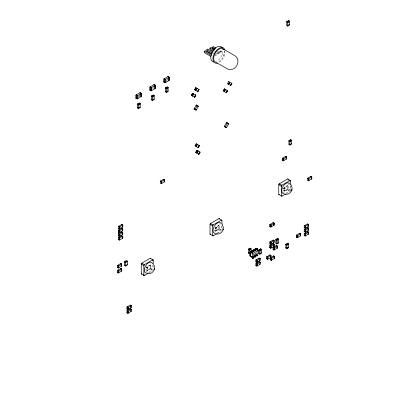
<?xml version="1.0" encoding="UTF-8"?>
<svg xmlns="http://www.w3.org/2000/svg" width="411" height="411" viewBox="0 0 411 411"><rect width="100%" height="100%" fill="white"/><g stroke="black" fill="none" stroke-linecap="round" stroke-linejoin="round"><path stroke-width="0.31" stroke-dasharray="2.06 1.54" d="M286.333 193.591L290.181 191.141A0.606 0.349 -60 0 1 290.274 190.802M222.253 48.21L222.187 54.571A8.657 4.999 -60 0 1 216.885 61.167M224.406 51.123L224.334 55.814A8.657 4.999 -60 0 1 219.032 62.405M147.57 267.828L147.374 267.474M147.713 270.089L147.287 270.274M216.309 228.141L216.114 227.786M216.309 230.417L216.114 230.062M285.111 190.653L284.52 190.786M290.397 190.612A0.606 0.349 -60 0 1 290.603 190.427L290.783 185.88M138.579 96.631L140.192 95.696M152.543 88.571L154.156 87.635M166.506 80.51L168.12 79.575M139.658 96.01L140.202 95.861M154.166 87.8L153.616 87.949M168.13 79.739L167.58 79.888M221.19 50.995L220.116 51.611L220.116 52.855L221.19 52.233L221.19 50.995L219.027 49.741M219.263 52.269L218.19 52.891L218.19 54.129L219.263 53.507L219.263 52.269L217.614 51.318M216.885 54.098L222.253 50.995M215.061 55.773L216.135 55.151L216.135 53.913M150.128 264.977L147.02 266.77L147.02 270.356L150.323 268.676L150.128 264.977L150.128 268.563L147.02 270.356M218.868 225.29L215.765 227.083L215.765 230.669L219.063 228.989L218.868 225.29L218.868 228.876L215.765 230.669M287.608 185.602L284.504 187.395L284.504 190.981L287.803 189.301L287.608 185.602L287.608 189.188L284.504 190.981M150.323 265.09L147.215 266.883L147.215 270.469M219.063 225.403L215.96 227.196L215.96 230.782M287.803 185.715L284.7 187.508L284.7 191.094M145.997 271.635L150.292 269.154A0.606 0.349 -60 0 1 150.719 268.414L150.724 263.317M214.198 232.256L219.032 229.466A0.606 0.349 -60 0 1 219.459 228.727L219.464 223.63M282.943 192.569L287.777 189.779A0.606 0.349 -60 0 1 288.198 189.039L288.203 183.306M149.399 272.647L152.697 270.741M217.589 233.278L220.887 231.372M253.402 254.522L254.476 253.9M255.015 253.849L255.447 253.34M255.986 253.782A0.76 0.437 60 0 1 255.878 253.428L256.521 252.724L256.839 252.909L255.339 253.777L255.015 253.592M253.191 255.015L254.799 254.085M284.972 188.598L284.926 188.012M216.371 228.223L214.645 227.982M216.33 230.401L214.48 230.042M216.371 230.504L214.424 230.134M147.59 267.813L145.951 267.571M284.967 188.598L283.164 188.171M284.967 190.879L283.164 190.447M147.287 267.998L147.611 267.52M284.52 188.505L285.085 188.31M147.282 267.998L145.905 267.669M147.282 270.279L145.684 269.822M284.525 188.505L283.22 188.074A1.156 0.375 16 0 0 284.761 188.567A1.156 0.375 16 0 0 284.895 188.058M284.525 190.786L283.22 190.355M145.741 269.729L147.04 270.161L147.606 269.965M219.027 50.985L221.19 52.233M217.409 51.293L220.116 52.855M222.253 54.339L224.406 55.583M214.342 50.671L215.991 51.622M216.54 51.94L219.263 53.507M216.54 53.178L218.19 54.129M212.836 53.25L214.485 54.201M215.035 54.519L216.135 55.151M167.262 90.435L167.154 87.995M288.203 189.039L290.608 190.427M283.996 187.103L286.056 188.295M287.777 189.779L290.181 191.372M277.677 241.997L277.569 239.551M219.464 228.722L221.868 230.114A0.606 0.349 -60 0 0 221.457 230.699M215.251 226.79L217.316 227.982M219.032 229.466L221.437 230.854M255.873 253.094L256.305 253.808M150.724 268.409L153.128 269.801A0.606 0.349 -60 0 0 152.764 270.243M146.511 266.477L148.577 267.669M150.292 269.154L152.697 270.541M284.926 190.293L285.183 190.55M284.859 190.375L285.1 190.689M216.186 229.98L216.443 230.237M216.443 227.956L216.186 227.699A1.156 0.375 16 0 1 216.124 228.249A1.156 0.375 16 0 1 214.665 227.93L216.345 227.997M253.315 255.308L253.294 254.954M288.203 179.684L288.203 180.825M260.6 251.034L260.6 252.226M222.043 226.836L222.043 229.379M153.298 265.254L153.298 269.698M139.802 94.854L139.802 96.092M290.346 186.126A6.078 3.509 -60 0 1 284.987 193.715M290.181 191.331A0.853 0.493 -60 0 1 290.269 190.951M290.485 190.586A0.853 0.493 -60 0 1 290.772 190.329M221.601 225.814A6.078 3.509 -60 0 1 217.316 232.939M221.529 230.638A0.853 0.493 -60 0 1 221.961 230.068M152.861 264.879A6.078 3.509 -60 0 1 148.037 272.899M147.41 267.433A1.156 0.375 16 0 1 147.385 267.936A1.156 0.375 16 0 1 145.926 267.618M152.83 270.227A0.853 0.493 -60 0 1 153.072 269.883M224.221 50.738A7.593 4.387 -60 0 1 217.645 62.133"/><path stroke-width="0.62" d="M147.749 273.598L144.451 275.504L141.271 273.87L141.271 263.944A0.606 0.349 -60 0 0 141.697 263.23L150.292 258.242L153.267 260.194A0.853 0.493 -60 0 1 152.697 259.839L152.697 259.629A0.606 0.349 -60 0 0 153.103 259.891L153.298 264.622M217.039 233.597L213.191 235.816L210.011 234.183L210.011 224.257A0.606 0.349 -60 0 0 210.442 223.543L219.032 218.554L222.012 220.507A0.853 0.493 -60 0 1 221.437 220.152L221.437 219.942A0.606 0.349 -60 0 0 221.848 220.204L222.043 224.298M285.229 194.223L281.931 196.129L278.75 194.495L278.75 184.57A0.606 0.349 -60 0 0 279.182 183.856L287.772 178.867L290.752 180.819A0.853 0.493 -60 0 1 290.176 180.465L290.181 180.254A0.606 0.349 -60 0 0 290.587 180.516L290.783 184.611M251.794 251.224L251.794 251.157A0.76 0.437 60 0 1 252.262 250.89L252.318 250.921M252.544 251.984L252.544 251.542L253.402 251.049L253.726 251.671A0.529 0.308 60 0 1 253.351 251.886M253.402 251.491L253.402 251.049M253.834 250.042L253.839 249.975A0.76 0.437 60 0 1 254.301 249.708L255.395 250.34M255.442 250.309L255.447 249.873L255.765 250.489A0.529 0.308 60 0 1 255.39 250.705L254.368 250.119M255.873 248.866L255.878 248.799A0.76 0.437 60 0 1 256.341 248.532L257.44 249.158M256.623 249.631L256.628 249.189L257.486 248.691L257.805 249.313A0.529 0.308 60 0 1 257.43 249.528M257.486 249.133L257.486 248.691M147.688 273.664C152.24 274.553 156.175 269.236 154.089 265.136M223.101 229.641L223.337 227.355L222.181 224.411M291.841 189.954L292.077 187.668L290.921 184.724M154.238 269.75L154.5 268.835M216.427 233.977C219.304 234.46 222.336 232.534 223.081 229.713M285.167 194.29C288.044 194.773 291.075 192.846 291.82 190.026M222.978 230.062L223.24 229.148M291.718 190.375L291.985 189.461M191.511 95.419L192.723 93.318M194.732 89.839L195.944 87.733M191.629 95.491L192.235 94.438M192.261 95.855L193.509 93.77M195.482 90.271L196.73 88.185M192.487 95.984L193.704 93.883M195.713 90.405L196.926 88.298M192.595 96.046L193.812 93.944M195.816 90.466L197.033 88.36M194.311 97.037L195.528 94.936M197.532 91.458L198.749 89.351M194.418 97.099L195.636 94.998M197.64 91.519L198.857 89.413M194.537 97.171L195.754 95.064M197.763 91.591L198.975 89.485M194.871 109.68L197.301 105.468M195.117 109.819L195.42 109.295M223.42 91.026L224.334 89.449M224.082 91.406L225.3 89.305M228.382 84.214L229.595 82.108M224.283 91.519L225.495 89.418M224.391 91.581L225.603 89.48M228.578 84.327L229.79 82.226M228.686 84.389L229.898 82.287M195.282 145.967L195.888 144.913M226.101 92.573L227.319 90.471M226.209 92.634L227.427 90.533M230.401 85.38L231.614 83.274M230.509 85.442L231.722 83.335M195.944 146.352L197.157 144.246M196.139 146.465L197.357 144.359M196.247 146.527L197.465 144.42M197.963 147.518L199.176 145.412M198.071 147.58L199.284 145.473M195.806 152.471L197.018 150.364M196.556 152.907L197.804 150.816M196.787 153.036L197.999 150.935M196.89 153.098L198.107 150.996M198.605 154.089L199.823 151.983M198.713 154.151L199.931 152.044M198.837 154.223L199.746 152.64M225.161 127.163L227.591 122.956M227.535 123.624L227.838 123.1M150.698 258.504L150.724 258.488A0.606 0.349 -60 0 1 150.292 258.247M219.443 218.816L219.464 218.801A0.606 0.349 -60 0 1 219.032 218.56M288.203 179.114L288.183 179.129A0.606 0.349 -60 0 1 287.772 178.872M141.271 273.87L141.292 273.854A0.606 0.349 -60 0 1 141.579 273.839M210.011 234.183L210.031 234.167A0.606 0.349 -60 0 1 210.442 234.424M278.75 194.495L278.776 194.48A0.606 0.349 -60 0 1 279.182 194.737M144.107 275.498A0.606 0.349 -60 0 0 143.696 275.242L143.881 275.139A0.853 0.493 -60 0 1 144.451 275.498M212.847 235.811A0.606 0.349 -60 0 0 212.436 235.56L212.621 235.452A0.853 0.493 -60 0 1 213.191 235.811M281.586 196.124A0.606 0.349 -60 0 0 281.181 195.872L281.36 195.764A0.853 0.493 -60 0 1 281.931 196.124M210.817 56.364L204.226 52.557L204.226 51.318L205.3 50.697L211.346 54.185M211.763 53.867L206.82 51.015L206.82 49.772L207.894 49.156L212.836 52.007M213.242 51.272L209.949 49.371L209.949 48.133L211.023 47.512L214.316 49.412M214.167 49.418L212.544 48.477L212.544 47.239L213.617 46.618L215.78 47.871M135.887 95.09L140.192 92.603L141.487 93.354L141.487 96.446L137.187 98.933L135.887 98.183L135.887 95.09L137.187 95.835L141.487 93.354M149.851 87.029L154.156 84.543L155.45 85.288L155.45 88.386L151.145 90.872L149.851 90.122L149.851 87.029L151.145 87.774L155.45 85.288M163.814 78.963L168.12 76.482L169.414 77.227L169.414 80.325L165.109 82.811L163.814 82.061L163.814 78.963L165.109 79.713L169.414 77.227M136.169 95.095L137.176 95.676C138.302 94.736 138.302 98.892 137.176 98.774L136.169 98.188L136.426 94.777M151.14 90.708L150.133 90.127L150.39 86.716M164.092 78.969L165.099 79.554C166.224 78.614 166.224 82.765 165.099 82.647L164.092 82.066L164.354 78.655M141.209 93.343C140.5 93.467 140.5 97.618 141.209 96.441L141.209 93.343L140.202 92.763L139.658 92.912M155.173 85.283C154.464 85.406 154.464 89.557 155.173 88.38L155.173 85.283L154.166 84.702L153.616 84.851M169.137 77.222C168.428 77.345 168.428 81.496 169.137 80.32L169.137 77.222L168.13 76.641L167.58 76.79M135.887 98.183L136.426 97.875M149.851 90.122L150.39 89.814M163.814 82.061L164.354 81.748M136.169 98.188L136.57 97.957M137.51 104.019L139.231 103.022L140.197 103.582L140.197 107.554L138.476 108.545L137.51 107.985L137.51 104.019L138.476 104.574L140.197 103.582M151.474 95.953L153.195 94.962L154.161 95.522L154.161 99.488L152.44 100.484L151.474 99.924L151.474 95.953L152.44 96.513L154.161 95.522M165.438 87.892L167.154 86.901L168.125 87.461L168.125 91.427L166.404 92.418L165.438 91.864L165.438 87.892L166.404 88.452L168.125 87.461M137.618 104.204L139.339 103.212L140.089 103.644C140.588 104.322 138.158 105.73 138.368 104.635L137.618 104.204L137.51 104.512L138.368 104.019M151.474 96.451L153.298 95.152M165.438 88.391L167.262 87.086L167.262 87.461M286.806 21.542L288.527 20.55L289.493 21.11L289.493 25.076L287.772 26.068L286.806 25.513L286.806 21.542L287.772 22.102L289.493 21.11M138.8 108.108L140.089 107.363C140.588 106.439 138.158 107.846 138.368 108.36L137.51 107.492M152.332 100.294L154.053 99.303C154.551 98.378 152.121 99.781 152.332 100.294L151.474 99.426M166.727 91.987L167.585 91.489M160.28 181.159L163.717 179.175L164.688 179.735L164.688 181.719L161.246 183.702L160.28 183.147L160.28 181.159L161.246 181.719L164.688 179.735M118.394 226.43L121.831 224.442L122.797 225.002L122.797 226.985L119.36 228.973L118.394 228.413L118.394 226.43L119.36 226.985L122.797 225.002M118.928 228.228L118.609 228.413L119.36 228.845C120.197 228.942 120.197 226.132 119.36 226.862L118.609 226.43L118.82 226.178M122.581 226.985C122.031 227.884 122.031 225.074 122.581 225.002L121.399 224.694M118.394 230.15L121.831 228.167L122.797 228.722L122.797 230.71L119.36 232.693L118.394 232.133L118.394 230.15L119.36 230.71L122.797 228.722M118.394 232.133L118.82 231.886M118.928 231.948L118.609 232.133L119.36 232.569C120.197 232.662 120.197 229.852 119.36 230.581L118.609 230.15L118.82 229.903M122.581 230.71C122.031 231.604 122.031 228.793 122.581 228.722L121.399 228.413M118.394 233.869L121.831 231.886L122.797 232.446L122.797 234.429L119.36 236.412L118.394 235.852L118.394 233.869L119.36 234.429L122.797 232.446M118.394 235.852L118.82 235.606M118.928 235.667L118.609 235.852L119.36 236.289C120.197 236.382 120.197 233.571 119.36 234.306L118.609 233.869L118.82 233.623M122.581 234.429C122.031 235.323 122.031 232.513 122.581 232.446L121.399 232.133M118.394 237.589L121.831 235.606L122.797 236.166L122.797 238.149L119.36 240.132L118.394 239.577L118.394 237.589L119.36 238.149L122.797 236.166M288.954 140.603L290.675 139.612L291.64 140.172L291.64 144.138L289.925 145.134L288.954 144.574L288.954 140.603L289.925 141.163L291.64 140.172M118.394 239.577L118.82 239.325M282.295 158.343L285.732 156.355L286.698 156.915L286.698 158.898L283.261 160.881L282.295 160.326L282.295 158.343L283.261 158.898L286.698 156.915M282.511 158.343L283.261 158.774C284.104 158.045 284.104 160.855 283.261 160.758L282.511 160.326L282.727 158.091M282.295 160.326L282.835 160.141L282.511 160.326M286.488 158.898C285.933 159.797 285.933 156.987 286.488 156.915L285.306 156.606M117.32 265.496L120.757 263.513L121.723 264.067L121.723 266.056L118.286 268.039L117.32 267.479L117.32 265.496L118.286 266.056L121.723 264.067M124.62 261.53L126.341 260.533L127.307 261.093L127.307 265.064L125.591 266.056L124.62 265.496L124.62 261.53L125.591 262.084L127.307 261.093M121.507 264.067C120.957 264.139 120.957 266.95 121.507 266.056L121.507 264.067L120.325 263.759M117.32 267.479L117.746 267.232M117.854 267.294L117.536 267.479L118.286 267.915C119.123 268.008 119.123 265.198 118.286 265.932L117.536 265.496L117.746 265.249M117.32 270.459L120.757 268.47L121.723 269.03L121.723 271.013L118.286 273.002L117.32 272.442L117.32 270.459L118.286 271.013L121.723 269.03M121.507 269.03C120.957 269.102 120.957 271.912 121.507 271.013L121.507 269.03L120.325 268.722M117.32 272.442L117.746 272.195M117.854 272.257L117.536 272.442L118.286 272.873C119.123 272.971 119.123 270.161 118.286 270.89L117.536 270.459L117.746 270.207M152.697 259.829L144.451 264.592L141.697 263.23M221.437 220.142L213.191 224.904L210.442 223.543M290.181 180.455L281.931 185.217L279.182 183.856M307.428 178.307L310.865 176.324L311.831 176.884L311.831 178.867L308.394 180.85L307.428 180.295L307.428 178.307L308.394 178.867L311.831 176.884M308.394 180.727C309.236 180.819 309.236 178.009 308.394 178.744L307.644 178.307L307.86 178.061M311.62 178.867C311.065 179.761 311.065 176.956 311.62 176.884L310.439 176.571M126.984 307.043L130.421 305.06L131.386 305.62L131.386 307.603L127.949 309.586L126.984 309.031L126.984 307.043L127.949 307.603L131.386 305.62M269.837 224.57L273.274 222.587L274.24 223.142L274.24 225.125L270.803 227.113L269.837 226.553L269.837 224.57L270.803 225.125L274.24 223.142M127.199 307.043L127.949 307.479C128.792 306.745 128.792 309.555 127.949 309.462L127.199 309.031L127.415 306.796M270.376 226.369L270.053 226.553L270.268 224.324M274.024 223.142C273.474 223.214 273.474 226.024 274.024 225.125L274.024 223.142L272.842 222.834M126.984 309.031L127.415 308.779M269.837 226.553L270.268 226.307M127.199 309.031L127.523 308.841M131.176 307.603C130.621 308.497 130.621 305.692 131.176 305.62L129.994 305.306M270.803 226.99C271.64 227.083 271.64 224.272 270.803 225.002L270.053 224.57M126.984 310.767L130.421 308.779L131.386 309.339L131.386 311.322L127.949 313.305L126.984 312.75L126.984 310.767L127.949 311.322L131.386 309.339M127.199 310.767L127.949 311.199C128.792 310.469 128.792 313.28 127.949 313.182L127.199 312.75L127.415 310.516M126.984 312.75L127.415 312.499M127.199 312.75L127.523 312.565M131.176 311.322C130.621 312.221 130.621 309.411 131.176 309.339L129.994 309.031M248.357 249.128L250.073 248.136L251.039 248.691L251.039 252.662L249.323 253.654L248.357 253.094L248.357 249.128L249.323 249.683L251.039 248.691M248.465 249.313L250.181 248.321L250.931 248.753C251.434 249.431 248.999 250.838 249.215 249.744L248.465 249.313L248.357 249.621M250.844 251.404L255.77 248.563L256.521 248.753L258.021 250.612L258.021 253.592L252.652 256.69L250.612 256.505L249.749 255.77L249.749 252.662M252.498 252.01L251.398 251.383A0.76 0.437 60 0 0 250.936 251.65L250.931 251.979L251.362 251.732L252.493 252.38A0.529 0.308 60 0 0 252.868 252.164L252.868 251.732L253.726 251.234M252.184 251.255L253.402 250.551L254.532 251.203A0.529 0.308 60 0 0 254.907 250.987L254.907 250.551L255.765 250.058M254.368 249.996L255.981 249.066M250.931 251.979L251.255 252.164L252.113 251.671M255.447 249.873L254.584 250.366L254.522 250.823L253.443 250.207A0.76 0.437 60 0 0 252.976 250.474L253.294 250.987L254.157 250.489M254.692 250.181L256.305 249.251M249.647 253.217L250.931 252.472C251.434 251.547 248.999 252.955 249.215 253.469L248.357 252.601M256.628 249.189L256.947 249.374L257.805 248.876M269.837 241.935L273.274 239.947L274.24 240.507L274.24 242.49L270.803 244.473L269.837 243.918L269.837 241.935L270.803 242.49L274.24 240.507M275.853 239.454L277.569 238.462L278.535 239.017L278.535 242.988L276.819 243.98L275.853 243.42L275.853 239.454L276.819 240.009L278.535 239.017M276.387 239.392L277.677 238.647L278.432 239.079M258.884 249.744L260.6 248.753L261.566 249.313L261.566 253.279L259.85 254.275L258.884 253.715L258.884 249.744L259.85 250.304L261.566 249.313M250.612 256.505L250.612 252.539L252.652 253.715L258.021 250.612M260.168 249.498L258.884 250.242L259.85 250.802L261.458 249.744M269.837 243.918L270.268 243.672M269.837 245.655L273.274 243.672L274.24 244.226L274.24 246.21L270.803 248.198L269.837 247.638L269.837 245.655L270.803 246.21L274.24 244.226M304.207 225.809L307.644 223.825L308.61 224.385L308.61 226.369L305.173 228.352L304.207 227.797L304.207 225.809L305.173 226.369L308.61 224.385M270.803 248.074L270.053 247.638L270.268 245.403M274.024 244.226C273.474 244.298 273.474 247.109 274.024 246.21L274.024 244.226L272.842 243.918M269.837 247.638L270.268 247.391M304.207 227.797L304.746 227.607M270.053 247.638L270.376 247.453M275.853 242.927L276.711 243.795L278.432 242.803M252.544 257.8L252.544 258.242L252.976 257.995M254.584 256.644L254.584 257.065L255.447 256.567L255.765 256.752L255.765 256.32A0.529 0.308 60 0 0 255.39 255.668L254.368 255.077M257.055 255.637L257.805 255.575L257.805 255.144A0.529 0.308 60 0 0 257.43 254.491M252.544 258.242L252.868 258.427L253.726 257.933L253.726 257.497A0.529 0.308 60 0 0 253.351 256.844L252.328 256.259M254.584 257.065L254.907 257.25L255.765 256.752M256.628 255.462L256.947 256.074L257.805 255.575M273.058 247.514L276.495 245.531L277.461 246.086L277.461 248.074L274.024 250.058L273.058 249.498L273.058 247.514L274.024 248.074L277.461 246.086M304.207 229.528L307.644 227.545L308.61 228.105L308.61 230.088L305.173 232.071L304.207 231.516L304.207 229.528L305.173 230.088L308.61 228.105M277.25 246.086C276.695 246.158 276.695 248.968 277.25 248.074L277.25 246.086L276.069 245.778M296.367 235.174L299.804 233.191L300.77 233.746L300.77 235.734L297.333 237.717L296.367 237.157L296.367 235.174L297.333 235.734L300.77 233.746M273.058 249.498L273.49 249.251M304.207 231.516L304.638 231.265L304.423 231.516L305.173 231.948C306.01 232.045 306.01 229.235 305.173 229.965L304.423 229.528L304.638 229.281M273.598 249.313L273.274 249.498L274.024 249.934C274.867 250.027 274.867 247.217 274.024 247.946L273.274 247.514L273.49 247.268M255.873 259.916L259.31 257.933L260.276 258.488L260.276 260.476L256.839 262.459L255.873 261.899L255.873 259.916L256.839 260.476L260.276 258.488M308.394 230.088C307.844 230.987 307.844 228.177 308.394 228.105L307.217 227.797M296.367 237.157L296.799 236.911M296.901 236.972L296.583 237.157L297.333 237.594C298.17 237.686 298.17 234.876 297.333 235.606L296.583 235.174L296.799 234.928M304.207 233.499L307.644 231.516L308.61 232.071L308.61 234.059L305.173 236.042L304.207 235.482L304.207 233.499L305.173 234.059L308.61 232.071M285.84 244.226L287.561 243.235L288.527 243.795L288.527 247.761L286.806 248.753L285.84 248.198L285.84 244.226L286.806 244.786L288.527 243.795M300.554 235.734C300.004 236.628 300.004 233.818 300.554 233.746L299.372 233.438M285.84 244.725L287.238 243.672M255.873 261.899L256.305 261.653M274.671 256.382L271.234 258.365L270.268 257.81L270.268 259.793L271.234 260.348L274.671 258.365L274.671 256.382L273.705 255.822L267.582 259.356L266.616 258.802L266.616 256.813L270.053 254.83L271.019 255.39L271.019 257.373M304.207 235.482L304.638 235.236M304.746 235.298L304.423 235.482L305.173 235.919C306.01 236.012 306.01 233.201 305.173 233.931L304.423 233.499L304.638 233.253M255.873 263.636L259.31 261.653L260.276 262.213L260.276 264.196L256.839 266.179L255.873 265.619L255.873 263.636L256.839 264.196L260.276 262.213M266.616 256.813L267.582 257.373L271.019 255.39M308.394 234.059C307.844 234.953 307.844 232.143 308.394 232.071L307.217 231.763M266.616 258.802L267.042 258.55M255.873 265.619L256.305 265.372M270.803 259.608L270.479 259.793L270.695 257.558M287.13 248.321L288.419 247.576C288.918 246.651 286.488 248.054 286.698 248.568L285.84 247.699M274.456 256.382C273.906 256.454 273.906 259.264 274.456 258.365L274.456 256.382L273.274 256.074M270.268 259.793L270.695 259.547M271.234 260.225C272.072 260.322 272.072 257.512 271.234 258.242L270.479 257.81M253.428 250.587L253.294 250.987M251.362 251.763L251.255 252.164M256.577 249.657L255.483 249.03A0.76 0.437 60 0 0 255.02 249.297L255.339 249.806L255.467 249.405L256.572 250.027A0.529 0.308 60 0 0 256.947 249.806L256.947 249.374M288.635 20.735L289.385 21.172C289.883 21.85 287.453 23.252 287.669 22.163L286.914 21.726L286.806 22.04M286.806 25.014L287.669 25.883C287.453 25.369 289.883 23.966 289.385 24.891M222.829 48.76L234.213 55.336C242.855 59.934 234.922 73.667 226.62 68.488L215.236 61.917A7.593 4.387 -60 0 1 215.765 52.305A7.593 4.387 -60 0 1 223.687 49.551M212.544 47.239L215.246 48.801M209.949 48.133L213.792 50.353M206.82 49.772L212.312 52.947M204.226 51.318L211.367 55.439M291.533 140.603L289.925 141.661L288.954 141.101M291.533 143.583L289.925 144.636L288.954 144.076M196.032 105.437L198.21 106.696M226.317 122.925L228.501 124.184M165.546 88.082L166.296 88.514C166.08 89.608 168.515 88.201 168.017 87.522M165.438 91.365L166.296 92.234C166.08 91.72 168.515 90.317 168.017 91.242M194.208 108.591L196.391 109.855M224.493 126.079L226.677 127.343M150.133 87.034L151.14 87.615L151.685 87.466L151.541 90.477M151.582 96.143L152.332 96.575C152.121 97.669 154.551 96.261 154.053 95.583M278.75 184.57L281.33 186.26L281.33 195.785M307.217 224.072L308.183 224.632L308.075 226.553M304.638 225.562L305.604 226.122L305.496 228.043M278.432 239.454L276.819 240.507L275.961 239.639L275.853 239.947M285.948 244.411L286.698 244.848C286.488 245.937 288.918 244.535 288.419 243.857M278.432 242.428L276.711 243.42L276.711 243.795M272.842 240.199L273.813 240.754L273.705 242.675M163.29 179.422L164.256 179.982L164.148 181.903M270.268 241.683L271.234 242.243L271.126 244.165M160.711 180.912L161.677 181.472L161.569 183.393M270.053 245.655L271.234 245.963L271.126 247.884M269.621 255.077L270.587 255.637L270.479 257.558M261.458 252.724L259.85 253.777L258.884 253.217M267.042 256.567L268.013 257.127L267.905 259.048M210.011 224.257L212.59 225.947L212.59 235.472M254.584 250.366L254.907 250.551M252.544 251.542L252.868 251.732M256.577 255.365L255.483 254.722M258.884 258.18L259.85 258.74L259.742 260.661M253.5 255.94L254.537 256.541M253.726 257.933L253.402 257.322M256.305 259.67L257.271 260.225L257.163 262.146M252.498 257.718L251.398 257.081A0.76 0.437 60 0 1 250.936 256.279M258.884 261.899L259.85 262.459L259.742 264.381M256.305 263.389L257.271 263.949L257.163 265.871M121.399 235.852L122.365 236.412L122.257 238.334M118.82 237.342L119.791 237.902L119.683 239.824M141.271 263.944L143.85 265.634L143.85 275.159M127.199 261.53L125.591 262.583L124.62 262.023M127.199 264.504L125.591 265.557L124.62 265.003M255.442 256.125L255.447 256.567M251.255 256.382L252.493 257.343A0.529 0.308 60 0 1 252.868 257.995L252.868 258.427M308.394 178.867L308.394 180.85M305.173 226.369L305.173 228.352M305.173 230.088L305.173 232.071M305.173 234.059L305.173 236.042M297.333 235.734L297.333 237.717M290.675 139.612L290.675 140.11M289.925 141.163L289.925 145.134M287.772 22.102L287.772 26.068M287.561 243.235L287.561 243.733M286.806 244.786L286.806 248.753M283.261 158.898L283.261 160.881M277.677 238.647L277.677 239.017L277.569 238.462M276.819 240.009L276.819 243.98M274.024 248.074L274.024 250.058M271.234 258.365L271.234 260.348M270.803 225.125L270.803 227.113M270.803 242.49L270.803 244.473M270.803 246.21L270.803 248.198M267.582 257.373L267.582 259.356M260.6 248.753L260.6 249.251M259.85 250.304L259.85 254.275M256.947 256.074L256.947 255.637A0.529 0.308 60 0 0 256.572 254.984M256.839 248.938L256.839 249.436M256.839 260.476L256.839 262.459M256.839 264.196L256.839 266.179M254.907 257.25L254.907 256.813A0.529 0.308 60 0 0 254.532 256.166M252.652 253.715L252.652 256.69M250.289 252.349L250.289 256.32M250.073 248.136L250.073 248.629M249.323 249.683L249.323 253.654M224.406 50.008L224.334 48.745A8.657 4.999 -60 0 0 214.177 53.841A8.657 4.999 -60 0 0 217.45 63.083M167.154 86.901L167.154 87.399M166.404 88.452L166.404 92.418M165.109 79.713L165.109 82.811M161.246 181.719L161.246 183.702M152.44 96.513L152.44 100.484M151.145 87.774L151.145 90.872M139.231 103.022L139.231 103.521M138.476 104.574L138.476 108.545M137.187 95.835L137.187 98.933M127.949 307.603L127.949 309.586M127.949 311.322L127.949 313.305M125.591 262.084L125.591 266.056M119.36 226.985L119.36 228.973M119.36 230.71L119.36 232.693M119.36 234.429L119.36 236.412M119.36 238.149L119.36 240.132M118.286 266.056L118.286 268.039M118.286 271.013L118.286 273.002M284.474 193.817A6.078 3.509 -60 0 1 283.112 186.373A6.078 3.509 -60 0 1 290.14 184.4M281.16 185.957A0.606 0.349 -60 0 0 281.586 185.243L281.931 185.253A0.853 0.493 -60 0 1 281.335 186.255M215.734 233.505A6.078 3.509 -60 0 1 214.182 226.394A6.078 3.509 -60 0 1 221.2 223.625M212.42 225.644A0.606 0.349 -60 0 0 212.847 224.93L213.191 224.94A0.853 0.493 -60 0 1 212.595 225.942M147.508 273.089A6.078 3.509 -60 0 1 145.443 266.076A6.078 3.509 -60 0 1 152.661 263.775M141.667 273.947A0.606 0.349 -60 0 1 141.697 274.111M143.68 265.331A0.606 0.349 -60 0 0 144.102 264.617L144.451 264.627A0.853 0.493 -60 0 1 143.855 265.629M213.823 61.989A8.657 4.999 -60 0 1 212.554 51.596A8.657 4.999 -60 0 1 222.187 47.501M192.538 93.21L191.326 95.316L194.722 97.273L195.939 95.172L192.538 93.21M195.764 87.63L194.547 89.732L197.943 91.694L199.16 89.588L195.764 87.63M196.335 104.913L193.905 109.121L196.083 110.379L198.513 106.172L196.335 104.913M224.334 88.745L223.116 90.852L226.518 92.809L227.73 90.708L224.334 88.745M228.629 81.553L227.417 83.654L230.812 85.616L232.025 83.515L228.629 81.553M196.191 143.686L194.978 145.792L198.374 147.755L199.592 145.648L196.191 143.686M196.838 150.262L195.621 152.368L199.016 154.325L200.234 152.224L196.838 150.262M226.62 122.396L224.19 126.609L226.374 127.867L228.804 123.66L226.62 122.396"/></g></svg>
